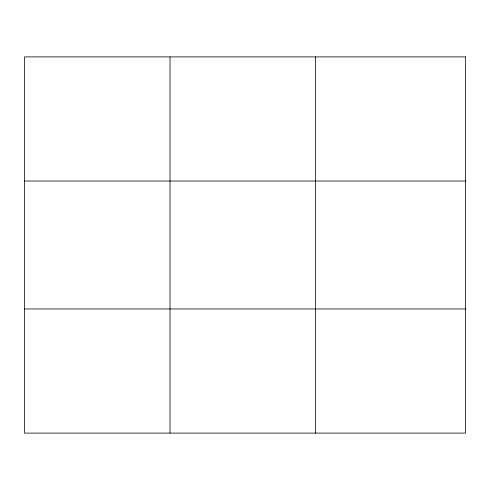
<?xml version="1.0" encoding="UTF-8"?>
<svg xmlns="http://www.w3.org/2000/svg" width="490" height="490" viewBox="0 0 490 490"><rect width="100%" height="100%" fill="white"/><g stroke="black" fill="none" stroke-linecap="round" stroke-linejoin="round"><path stroke-width="0.73" d="M170.03 56.895L170.03 433.105M315.56 56.895L315.56 433.105M24.5 181.043L465.5 181.043M24.5 308.957L465.5 308.957M465.5 56.895L465.5 433.105L24.5 433.105L24.5 56.895L465.5 56.895"/></g></svg>
